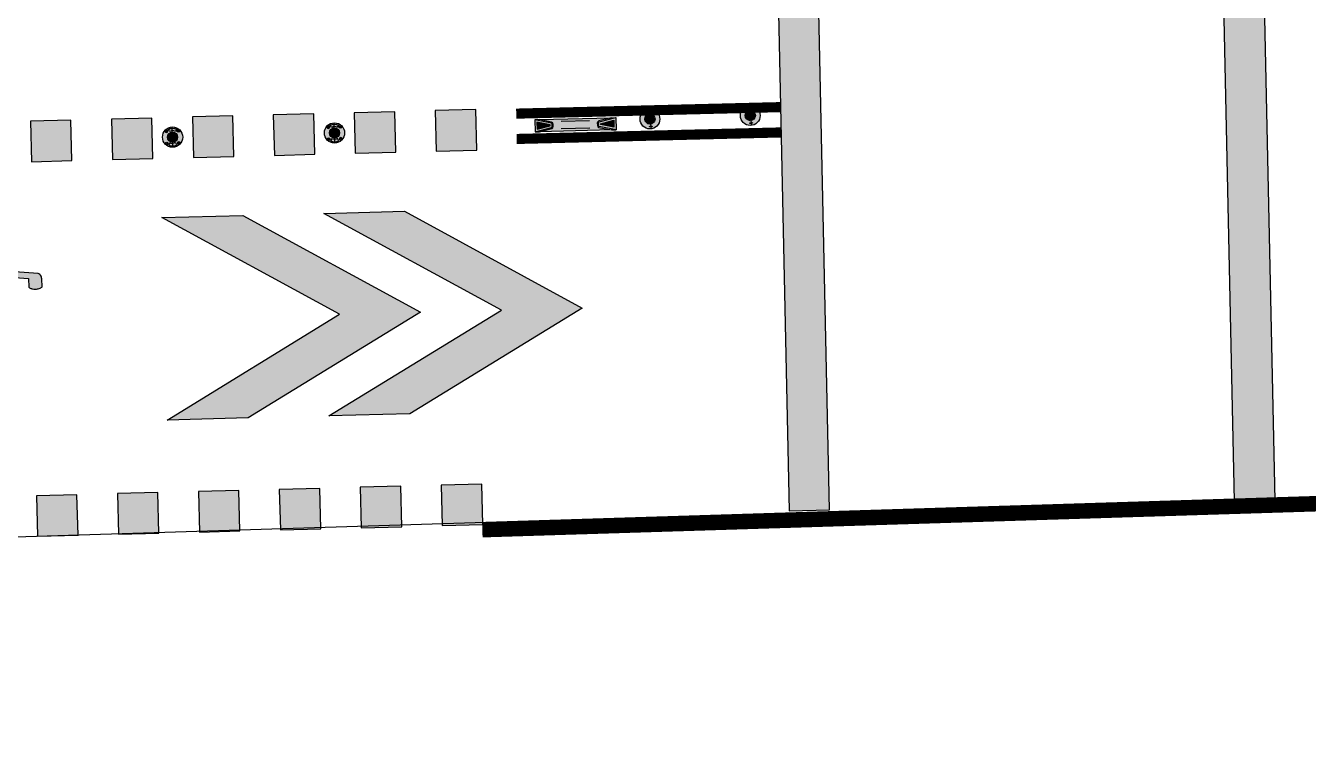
# Model space of a CAD drawing. Header units: metres. Extents: x 668617 to 675126, y 2286318 to 2293677.
# Drawn here: x 670161.22 to 670173.89, y 2287225.8 to 2287232.95 of the extents above; entities that cross this region are included whole.
import ezdxf

# ---------------------------------------------------------------- set-up
doc = ezdxf.new("R2010")
doc.units = ezdxf.units.M
doc.header["$MEASUREMENT"] = 0
for name, color, linetype in [('CU_VEGETACION', 54, 'Continuous'), ('DMTG-B-CuadrosVerdes', 94, 'Continuous'), ('DMTG-D-CONFIBUS', 1, 'Continuous'), ('DMTG-M-BOLARDO ABATIBLE', 70, 'Continuous'), ('DMTG-M-VIALETON', 92, 'Continuous'), ('DMTG-PB-BANQUETAS', 251, 'Continuous'), ('DMTG-SH-CAJA BICI', 252, 'Continuous'), ('DMTG-SH-LINEA DOBLE', 252, 'Continuous'), ('DMTG-SH-LINEA GUARNICION', 40, 'Continuous'), ('DMTG-SH-SOLO BUS BICI', 252, 'Continuous')]:
    doc.layers.add(name, color=color, linetype=linetype)

# ---------------------------------------------------------------- blocks, each defined once
blk = doc.blocks.new('*U200')
h = blk.add_hatch(color=252)
h.dxf.hatch_style = 1
h.paths.add_polyline_path([(12.453, -1.6), (12.453, -1.2), (0, -1.2), (0, -1.6)])
h.paths.add_polyline_path([(12.453, -5.6), (0, -5.6), (0, -6), (12.453, -6)])
at = {"color": 252}
for points in [[(0, -1.2), (12.453, -1.2), (12.453, -1.6), (0, -1.6)], [(0, -6), (12.453, -6), (12.453, -5.6), (0, -5.6)]]:
    blk.add_lwpolyline(points, close=True, dxfattribs=at)
blk = doc.blocks.new('*U232')
at = {"ltscale": 50}
h = blk.add_hatch(color=252, dxfattribs=at)
h.dxf.hatch_style = 1
h.paths.add_polyline_path([(49.363, -16.958), (50.363, -15.228), (51.363, -16.958), (51.363, -16.158), (50.363, -14.428), (49.363, -16.158)])
h = blk.add_hatch(color=252, dxfattribs=at)
h.dxf.hatch_style = 1
h.paths.add_polyline_path([(49.363, -18.557), (50.363, -16.827), (51.363, -18.557), (51.363, -17.757), (50.363, -16.027), (49.363, -17.757)])
h = blk.add_hatch(color=252)
h.dxf.hatch_style = 1
h.paths.add_polyline_path([(51.416, -21.88), (51.411, -21.815), (51.402, -21.742), (51.395, -21.692), (51.387, -21.64), (51.378, -21.592), (51.369, -21.547), (51.36, -21.506), (51.348, -21.458), (51.339, -21.426), (51.329, -21.392), (51.316, -21.353), (51.3, -21.309), (51.28, -21.258), (51.257, -21.205), (51.233, -21.158), (51.212, -21.122), (51.189, -21.086), (51.17, -21.06), (51.149, -21.035), (51.134, -21.019), (51.118, -21.003), (51.104, -20.991), (51.084, -20.976), (51.065, -20.964), (51.048, -20.955), (51.029, -20.947), (51.011, -20.942), (50.992, -20.939), (50.972, -20.937), (50.967, -20.937), (50.953, -20.939), (50.938, -20.941), (50.924, -20.945), (50.911, -20.949), (50.896, -20.956), (50.883, -20.963), (50.87, -20.972), (50.857, -20.981), (50.845, -20.991), (50.84, -20.997), (50.831, -21.004), (50.82, -21.017), (50.807, -21.032), (50.802, -21.039), (50.796, -21.046), (50.787, -21.06), (50.782, -21.067), (50.775, -21.078), (50.771, -21.084), (50.765, -21.095), (50.76, -21.104), (50.754, -21.114), (50.749, -21.124), (50.634, -20.987), (50.666, -20.638), (50.73, -20.644), (50.759, -20.618), (50.774, -20.602), (50.767, -20.545), (50.758, -20.513), (50.752, -20.499), (50.748, -20.491), (50.742, -20.484), (50.737, -20.478), (50.733, -20.475), (50.728, -20.473), (50.723, -20.472), (50.715, -20.472), (50.71, -20.474), (50.703, -20.479), (50.677, -20.487), (50.655, -20.491), (50.639, -20.49), (50.608, -20.485), (50.553, -20.471), (50.55, -20.472), (50.542, -20.475), (50.536, -20.481), (50.53, -20.488), (50.526, -20.495), (50.522, -20.505), (50.518, -20.515), (50.514, -20.536), (50.511, -20.557), (50.509, -20.603), (50.565, -20.626), (50.627, -20.634), (50.517, -21.767), (50.494, -21.767), (50.472, -21.767), (50.452, -21.765), (50.431, -21.761), (50.412, -21.755), (50.394, -21.748), (50.377, -21.738), (50.361, -21.726), (50.346, -21.712), (50.332, -21.695), (50.318, -21.674), (50.303, -21.648), (50.291, -21.625), (50.277, -21.592), (50.255, -21.536), (50.215, -21.403), (49.892, -20.299), (49.932, -19.89), (50.017, -19.89), (50.02, -19.886), (50.024, -19.881), (50.027, -19.875), (50.029, -19.869), (50.032, -19.863), (50.033, -19.859), (50.035, -19.852), (50.037, -19.841), (50.038, -19.824), (50.038, -19.814), (50.036, -19.803), (50.035, -19.796), (50.032, -19.786), (50.028, -19.778), (50.025, -19.772), (50.023, -19.768), (50.019, -19.762), (50.016, -19.758), (49.937, -19.759), (49.929, -19.76), (49.92, -19.762), (49.911, -19.765), (49.902, -19.77), (49.894, -19.778), (49.888, -19.788), (49.885, -19.795), (49.769, -20.986), (49.764, -20.983), (49.752, -20.976), (49.738, -20.97), (49.709, -20.96), (49.694, -20.956), (49.682, -20.953), (49.67, -20.951), (49.661, -20.949), (49.658, -20.949), (49.651, -20.949), (49.633, -20.951), (49.615, -20.955), (49.597, -20.961), (49.58, -20.969), (49.563, -20.979), (49.546, -20.991), (49.53, -21.004), (49.514, -21.02), (49.495, -21.042), (49.483, -21.057), (49.468, -21.078), (49.454, -21.1), (49.442, -21.124), (49.428, -21.15), (49.404, -21.205), (49.383, -21.265), (49.363, -21.332), (49.344, -21.413), (49.331, -21.481), (49.316, -21.596), (49.311, -21.649), (49.306, -21.73), (49.303, -21.821), (49.305, -21.925), (49.308, -22.004), (49.315, -22.098), (49.333, -22.239), (49.349, -22.329), (49.356, -22.36), (49.366, -22.401), (49.375, -22.441), (49.389, -22.488), (49.396, -22.513), (49.404, -22.539), (49.424, -22.594), (49.446, -22.65), (49.474, -22.712), (49.502, -22.761), (49.525, -22.797), (49.544, -22.825), (49.568, -22.854), (49.575, -22.862), (49.585, -22.872), (49.593, -22.881), (49.601, -22.889), (49.609, -22.895), (49.617, -22.903), (49.629, -22.912), (49.637, -22.918), (49.648, -22.924), (49.654, -22.928), (49.661, -22.932), (49.672, -22.938), (49.679, -22.941), (49.688, -22.944), (49.695, -22.947), (49.704, -22.95), (49.711, -22.952), (49.718, -22.953), (49.727, -22.955), (49.735, -22.956), (49.742, -22.956), (49.752, -22.957), (49.758, -22.956), (49.768, -22.953), (49.779, -22.949), (49.796, -22.942), (49.812, -22.934), (49.829, -22.923), (49.846, -22.911), (49.862, -22.897), (49.877, -22.882), (49.892, -22.866), (49.908, -22.848), (49.922, -22.828), (49.937, -22.806), (49.95, -22.784), (49.963, -22.761), (49.976, -22.736), (49.998, -22.687), (50.012, -22.652), (50.025, -22.613), (50.042, -22.561), (50.058, -22.496), (50.067, -22.453), (50.08, -22.384), (50.088, -22.335), (50.094, -22.277), (50.101, -22.212), (50.104, -22.143), (50.106, -22.06), (50.106, -21.993), (50.105, -21.964), (50.104, -21.933), (50.102, -21.895), (50.098, -21.847), (50.093, -21.799), (50.087, -21.748), (50.082, -21.712), (50.074, -21.662), (50.064, -21.607), (50.052, -21.546), (50.037, -21.485), (50.022, -21.43), (50.006, -21.38), (49.984, -21.315), (49.964, -21.266), (49.945, -21.223), (49.926, -21.184), (49.901, -21.139), (49.891, -21.123), (49.876, -21.1), (49.852, -21.067), (49.833, -21.045), (49.82, -21.032), (49.862, -20.631), (50.181, -21.709), (50.196, -21.753), (50.207, -21.782), (50.219, -21.814), (50.235, -21.851), (50.248, -21.88), (50.263, -21.909), (50.275, -21.93), (50.287, -21.951), (50.301, -21.972), (50.318, -21.994), (50.334, -22.012), (50.351, -22.028), (50.368, -22.041), (50.381, -22.048), (50.389, -22.053), (50.389, -22.061), (50.391, -22.085), (50.395, -22.116), (50.397, -22.139), (50.402, -22.167), (50.406, -22.185), (50.412, -22.211), (50.421, -22.241), (50.428, -22.261), (50.379, -22.421), (50.354, -22.421), (50.353, -22.421), (50.35, -22.423), (50.347, -22.427), (50.344, -22.432), (50.342, -22.438), (50.34, -22.445), (50.339, -22.452), (50.338, -22.47), (50.341, -22.487), (50.342, -22.494), (50.345, -22.501), (50.348, -22.507), (50.351, -22.512), (50.355, -22.515), (50.358, -22.517), (50.36, -22.518), (50.361, -22.518), (50.457, -22.517), (50.46, -22.516), (50.463, -22.513), (50.466, -22.508), (50.468, -22.503), (50.47, -22.496), (50.472, -22.489), (50.473, -22.472), (50.471, -22.455), (50.467, -22.44), (50.465, -22.433), (50.461, -22.428), (50.458, -22.424), (50.454, -22.421), (50.451, -22.42), (50.45, -22.42), (50.436, -22.42), (50.463, -22.332), (50.47, -22.34), (50.484, -22.354), (50.491, -22.36), (50.498, -22.364), (50.505, -22.367), (50.513, -22.369), (50.52, -22.371), (50.524, -22.371), (50.526, -22.371), (50.533, -22.37), (50.544, -22.368), (50.555, -22.362), (50.565, -22.355), (50.574, -22.345), (50.582, -22.333), (50.59, -22.32), (50.597, -22.305), (50.608, -22.273), (50.613, -22.256), (50.621, -22.221), (50.626, -22.184), (50.63, -22.15), (50.632, -22.134), (50.633, -22.124), (50.634, -22.11), (50.641, -22.168), (50.647, -22.211), (50.661, -22.284), (50.674, -22.349), (50.688, -22.41), (50.705, -22.469), (50.725, -22.533), (50.762, -22.631), (50.789, -22.689), (50.816, -22.741), (50.841, -22.781), (50.868, -22.82), (50.898, -22.857), (50.921, -22.878), (50.939, -22.894), (50.952, -22.904), (50.967, -22.914), (50.972, -22.917), (50.986, -22.925), (50.997, -22.93), (51.004, -22.933), (51.019, -22.938), (51.037, -22.943), (51.054, -22.945), (51.063, -22.946), (51.07, -22.946), (51.076, -22.945), (51.084, -22.945), (51.103, -22.942), (51.12, -22.937), (51.137, -22.93), (51.155, -22.921), (51.173, -22.909), (51.189, -22.896), (51.205, -22.882), (51.22, -22.866), (51.235, -22.847), (51.25, -22.827), (51.262, -22.809), (51.278, -22.783), (51.291, -22.759), (51.303, -22.733), (51.317, -22.703), (51.323, -22.685), (51.329, -22.671), (51.334, -22.657), (51.338, -22.645), (51.343, -22.633), (51.349, -22.612), (51.358, -22.583), (51.364, -22.561), (51.37, -22.538), (51.376, -22.512), (51.382, -22.484), (51.387, -22.461), (51.391, -22.438), (51.396, -22.409), (51.401, -22.375), (51.408, -22.32), (51.416, -22.246), (51.42, -22.18), (51.422, -22.111), (51.423, -22.06), (51.421, -21.962)])
h.paths.add_polyline_path([(50.974, -21.992), (50.976, -22.006), (50.979, -22.015), (50.982, -22.028), (50.987, -22.042), (50.993, -22.054), (50.997, -22.061), (51, -22.067), (51.008, -22.075), (51.015, -22.081), (51.023, -22.085), (51.027, -22.085), (51.032, -22.085), (51.037, -22.083), (51.041, -22.081), (51.046, -22.077), (51.05, -22.072), (51.054, -22.067), (51.058, -22.06), (51.064, -22.044), (51.069, -22.026), (51.072, -22.004), (51.074, -21.982), (51.074, -21.957), (51.073, -21.938), (51.07, -21.915), (51.066, -21.896), (51.061, -21.878), (51.055, -21.863), (51.048, -21.849), (51.041, -21.838), (51.033, -21.83), (51.028, -21.826), (50.813, -21.28), (50.826, -21.259), (50.845, -21.23), (50.857, -21.215), (50.869, -21.201), (50.88, -21.19), (50.891, -21.18), (50.902, -21.171), (50.911, -21.165), (50.923, -21.159), (50.933, -21.154), (50.944, -21.151), (50.955, -21.148), (50.965, -21.146), (50.977, -21.146), (50.985, -21.147), (51.002, -21.15), (51.011, -21.152), (51.027, -21.156), (51.047, -21.165), (51.064, -21.174), (51.085, -21.188), (51.099, -21.201), (51.111, -21.213), (51.125, -21.228), (51.137, -21.243), (51.149, -21.259), (51.162, -21.277), (51.174, -21.298), (51.184, -21.314), (51.194, -21.332), (51.204, -21.354), (51.216, -21.378), (51.231, -21.413), (51.247, -21.455), (51.263, -21.506), (51.281, -21.567), (51.3, -21.652), (51.32, -21.767), (51.332, -21.878), (51.337, -21.971), (51.338, -22.085), (51.332, -22.182), (51.324, -22.265), (51.316, -22.32), (51.3, -22.399), (51.278, -22.473), (51.253, -22.55), (51.216, -22.619), (51.197, -22.648), (51.18, -22.67), (51.158, -22.692), (51.14, -22.706), (51.123, -22.717), (51.109, -22.724), (51.096, -22.729), (51.081, -22.733), (51.059, -22.735), (51.048, -22.735), (51.033, -22.733), (51.02, -22.73), (51.005, -22.725), (50.977, -22.71), (50.962, -22.7), (50.941, -22.682), (50.919, -22.659), (50.899, -22.634), (50.881, -22.61), (50.863, -22.582), (50.844, -22.547), (50.829, -22.516), (50.81, -22.473), (50.794, -22.43), (50.779, -22.385), (50.766, -22.341), (50.754, -22.299), (50.744, -22.253), (50.735, -22.209), (50.725, -22.154), (50.719, -22.11), (50.714, -22.074), (50.71, -22.028), (50.705, -21.958), (50.703, -21.917)], flags=16)
h.paths.add_polyline_path([(50.704, -21.76), (50.706, -21.72), (50.71, -21.673), (50.714, -21.636), (50.717, -21.611), (50.721, -21.584), (50.724, -21.565), (50.726, -21.552), (50.728, -21.539), (50.731, -21.523), (50.734, -21.51), (50.737, -21.496), (50.741, -21.48), (50.744, -21.467), (50.748, -21.451), (50.753, -21.434), (50.758, -21.415), (50.765, -21.395), (50.77, -21.379), (50.776, -21.364), (50.782, -21.348), (50.787, -21.335), (50.948, -21.747)], flags=16)
h.paths.add_polyline_path([(50.615, -21.765), (50.564, -21.767), (50.631, -21.079), (50.683, -21.139), (50.721, -21.187), (50.687, -21.281), (50.659, -21.394), (50.638, -21.505), (50.632, -21.567)], flags=16)
h.paths.add_polyline_path([(50.567, -21.959), (50.571, -21.971), (50.574, -21.986), (50.58, -22.011), (50.582, -22.023), (50.584, -22.039), (50.585, -22.063), (50.586, -22.085), (50.586, -22.101), (50.584, -22.133), (50.584, -22.138), (50.581, -22.157), (50.578, -22.172), (50.575, -22.187), (50.571, -22.199), (50.569, -22.206), (50.565, -22.216), (50.562, -22.222), (50.559, -22.229), (50.553, -22.238), (50.547, -22.246), (50.541, -22.251), (50.538, -22.254), (50.535, -22.256), (50.528, -22.258), (50.522, -22.26), (50.514, -22.26), (50.507, -22.258), (50.5, -22.255), (50.494, -22.251), (50.49, -22.247), (50.53, -22.118), (50.53, -22.114), (50.531, -22.11), (50.531, -22.106), (50.532, -22.102), (50.532, -22.095), (50.531, -22.089), (50.531, -22.086), (50.531, -22.081), (50.53, -22.076), (50.529, -22.07), (50.528, -22.067), (50.527, -22.064), (50.526, -22.06), (50.525, -22.056), (50.524, -22.054), (50.522, -22.05), (50.52, -22.047), (50.518, -22.044), (50.516, -22.041), (50.515, -22.04), (50.513, -22.039), (50.513, -22.038), (50.512, -22.038), (50.511, -22.037), (50.511, -22.037), (50.51, -22.037), (50.509, -22.037), (50.509, -22.036), (50.508, -22.036), (50.508, -22.036), (50.507, -22.036), (50.506, -22.036), (50.505, -22.036), (50.505, -22.036), (50.504, -22.037), (50.503, -22.037), (50.502, -22.037), (50.501, -22.038), (50.5, -22.039), (50.499, -22.04), (50.498, -22.041), (50.497, -22.042), (50.496, -22.043), (50.495, -22.045), (50.494, -22.047), (50.494, -22.05), (50.492, -22.054), (50.453, -22.18), (50.448, -22.163), (50.442, -22.141), (50.437, -22.113), (50.434, -22.089), (50.433, -22.071), (50.432, -22.053), (50.433, -22.021), (50.436, -21.992), (50.438, -21.974), (50.441, -21.961), (50.446, -21.942), (50.449, -21.933), (50.452, -21.926), (50.454, -21.921), (50.457, -21.913), (50.461, -21.905), (50.466, -21.899), (50.472, -21.891), (50.479, -21.885), (50.485, -21.881), (50.491, -21.878), (50.5, -21.877), (50.508, -21.878), (50.515, -21.88), (50.521, -21.884), (50.527, -21.889), (50.532, -21.893), (50.537, -21.899), (50.543, -21.907), (50.551, -21.92), (50.557, -21.933), (50.563, -21.948)], flags=16)
h.paths.add_polyline_path([(50.021, -21.938), (50.023, -22), (50.023, -22.078), (50.02, -22.167), (50.011, -22.269), (49.989, -22.39), (49.966, -22.483), (49.945, -22.542), (49.925, -22.589), (49.887, -22.655), (49.859, -22.689), (49.837, -22.71), (49.82, -22.722), (49.807, -22.73), (49.791, -22.738), (49.775, -22.743), (49.76, -22.746), (49.743, -22.747), (49.726, -22.746), (49.711, -22.743), (49.694, -22.738), (49.679, -22.731), (49.663, -22.722), (49.646, -22.71), (49.631, -22.698), (49.619, -22.687), (49.608, -22.675), (49.601, -22.668), (49.587, -22.651), (49.576, -22.635), (49.562, -22.615), (49.549, -22.594), (49.539, -22.576), (49.532, -22.563), (49.525, -22.55), (49.515, -22.529), (49.509, -22.516), (49.5, -22.496), (49.493, -22.477), (49.484, -22.456), (49.476, -22.433), (49.468, -22.407), (49.459, -22.378), (49.452, -22.354), (49.441, -22.316), (49.434, -22.287), (49.428, -22.258), (49.422, -22.231), (49.415, -22.193), (49.409, -22.155), (49.404, -22.121), (49.399, -22.076), (49.395, -22.041), (49.392, -21.998), (49.39, -21.967), (49.388, -21.938), (49.387, -21.88), (49.387, -21.802), (49.391, -21.729), (49.397, -21.668), (49.409, -21.572), (49.428, -21.483), (49.444, -21.422), (49.468, -21.357), (49.496, -21.297), (49.519, -21.26), (49.534, -21.237), (49.556, -21.213), (49.575, -21.195), (49.593, -21.182), (49.608, -21.174), (49.624, -21.168), (49.634, -21.164), (49.645, -21.162), (49.667, -21.159), (49.689, -21.161), (49.711, -21.167), (49.73, -21.174), (49.749, -21.186), (49.688, -21.823), (49.683, -21.826), (49.679, -21.829), (49.675, -21.833), (49.671, -21.838), (49.664, -21.851), (49.658, -21.867), (49.654, -21.886), (49.651, -21.907), (49.649, -21.929), (49.65, -21.954), (49.652, -21.98), (49.656, -22.005), (49.662, -22.027), (49.67, -22.047), (49.674, -22.055), (49.678, -22.062), (49.682, -22.068), (49.684, -22.071), (49.688, -22.075), (49.692, -22.079), (49.698, -22.082), (49.703, -22.084), (49.708, -22.085), (49.714, -22.084), (49.719, -22.082), (49.723, -22.079), (49.728, -22.075), (49.732, -22.069), (49.737, -22.062), (49.74, -22.055), (49.743, -22.046), (49.749, -22.027), (49.753, -22.004), (49.754, -21.98), (49.754, -21.953), (49.752, -21.931), (49.749, -21.91), (49.745, -21.89), (49.739, -21.873), (49.802, -21.23), (49.823, -21.256), (49.843, -21.284), (49.864, -21.317), (49.882, -21.349), (49.899, -21.387), (49.919, -21.43), (49.934, -21.471), (49.951, -21.522), (49.963, -21.567), (49.975, -21.613), (49.986, -21.665), (49.993, -21.699), (50.003, -21.759), (50.01, -21.82), (50.016, -21.869)], flags=16)
for points in [[(49.363, -16.958), (49.363, -16.158), (50.363, -14.428), (51.363, -16.158), (51.363, -16.958), (50.363, -15.228), (49.363, -16.958)], [(49.363, -18.557), (49.363, -17.757), (50.363, -16.027), (51.363, -17.757), (51.363, -18.557), (50.363, -16.827), (49.363, -18.557)], [(49.892, -20.299), (49.932, -19.89), (50.017, -19.89), (50.02, -19.886), (50.024, -19.881), (50.027, -19.875), (50.029, -19.869), (50.032, -19.863), (50.033, -19.859), (50.035, -19.852), (50.037, -19.841), (50.038, -19.824), (50.038, -19.814), (50.036, -19.803), (50.035, -19.796), (50.032, -19.786), (50.028, -19.778), (50.025, -19.772), (50.023, -19.768), (50.019, -19.762), (50.016, -19.758), (49.937, -19.759), (49.929, -19.76), (49.92, -19.762), (49.911, -19.765), (49.902, -19.77), (49.894, -19.778), (49.888, -19.788), (49.885, -19.795), (49.769, -20.986)]]:
    blk.add_lwpolyline(points)
blk = doc.blocks.new('*U146')
h = blk.add_hatch(color=256)
h.dxf.hatch_style = 1
h.paths.add_polyline_path([(0.037, 3.698), (0.437, 3.698), (0.437, 4.098), (0.037, 4.098)])
h = blk.add_hatch(color=256)
h.dxf.hatch_style = 1
h.paths.add_polyline_path([(0.837, 3.698), (1.237, 3.698), (1.237, 4.098), (0.837, 4.098)])
h = blk.add_hatch(color=256)
h.dxf.hatch_style = 1
h.paths.add_polyline_path([(0.837, 3.698), (1.237, 3.698), (1.237, 4.098), (0.837, 4.098)])
h = blk.add_hatch(color=256)
h.dxf.hatch_style = 1
h.paths.add_polyline_path([(1.637, 3.698), (2.037, 3.698), (2.037, 4.098), (1.637, 4.098)])
h = blk.add_hatch(color=256)
h.dxf.hatch_style = 1
h.paths.add_polyline_path([(1.637, 3.698), (2.037, 3.698), (2.037, 4.098), (1.637, 4.098)])
h = blk.add_hatch(color=256)
h.dxf.hatch_style = 1
h.paths.add_polyline_path([(2.437, 3.698), (2.837, 3.698), (2.837, 4.098), (2.437, 4.098)])
h = blk.add_hatch(color=256)
h.dxf.hatch_style = 1
h.paths.add_polyline_path([(2.437, 3.698), (2.837, 3.698), (2.837, 4.098), (2.437, 4.098)])
h = blk.add_hatch(color=256)
h.dxf.hatch_style = 1
h.paths.add_polyline_path([(3.237, 3.698), (3.637, 3.698), (3.637, 4.098), (3.237, 4.098)])
h = blk.add_hatch(color=256)
h.dxf.hatch_style = 1
h.paths.add_polyline_path([(3.237, 3.698), (3.637, 3.698), (3.637, 4.098), (3.237, 4.098)])
h = blk.add_hatch(color=256)
h.dxf.hatch_style = 1
h.paths.add_polyline_path([(4.037, 3.698), (4.437, 3.698), (4.437, 4.098), (4.037, 4.098)])
h = blk.add_hatch(color=256)
h.dxf.hatch_style = 1
h.paths.add_polyline_path([(4.037, 3.698), (4.437, 3.698), (4.437, 4.098), (4.037, 4.098)])
h = blk.add_hatch(color=256)
h.dxf.hatch_style = 1
h.paths.add_polyline_path([(0, 0), (0.4, 0), (0.4, 0.4), (0, 0.4)])
h = blk.add_hatch(color=256)
h.dxf.hatch_style = 1
h.paths.add_polyline_path([(0.8, 0), (1.2, 0), (1.2, 0.4), (0.8, 0.4)])
h = blk.add_hatch(color=256)
h.dxf.hatch_style = 1
h.paths.add_polyline_path([(0.8, 0), (1.2, 0), (1.2, 0.4), (0.8, 0.4)])
h = blk.add_hatch(color=256)
h.dxf.hatch_style = 1
h.paths.add_polyline_path([(1.6, 0), (2, 0), (2, 0.4), (1.6, 0.4)])
h = blk.add_hatch(color=256)
h.dxf.hatch_style = 1
h.paths.add_polyline_path([(1.6, 0), (2, 0), (2, 0.4), (1.6, 0.4)])
h = blk.add_hatch(color=256)
h.dxf.hatch_style = 1
h.paths.add_polyline_path([(2.4, 0), (2.8, 0), (2.8, 0.4), (2.4, 0.4)])
h = blk.add_hatch(color=256)
h.dxf.hatch_style = 1
h.paths.add_polyline_path([(2.4, 0), (2.8, 0), (2.8, 0.4), (2.4, 0.4)])
h = blk.add_hatch(color=256)
h.dxf.hatch_style = 1
h.paths.add_polyline_path([(3.2, 0), (3.6, 0), (3.6, 0.4), (3.2, 0.4)])
h = blk.add_hatch(color=256)
h.dxf.hatch_style = 1
h.paths.add_polyline_path([(3.2, 0), (3.6, 0), (3.6, 0.4), (3.2, 0.4)])
h = blk.add_hatch(color=256)
h.dxf.hatch_style = 1
h.paths.add_polyline_path([(4, 0), (4.4, 0), (4.4, 0.4), (4, 0.4)])
h = blk.add_hatch(color=256)
h.dxf.hatch_style = 1
h.paths.add_polyline_path([(4, 0), (4.4, 0), (4.4, 0.4), (4, 0.4)])
for points in [[(0.037, 3.698), (0.437, 3.698), (0.437, 4.098), (0.037, 4.098)], [(0.837, 3.698), (1.237, 3.698), (1.237, 4.098), (0.837, 4.098)], [(0.837, 3.698), (1.237, 3.698), (1.237, 4.098), (0.837, 4.098)], [(1.637, 3.698), (2.037, 3.698), (2.037, 4.098), (1.637, 4.098)], [(1.637, 3.698), (2.037, 3.698), (2.037, 4.098), (1.637, 4.098)], [(2.437, 3.698), (2.837, 3.698), (2.837, 4.098), (2.437, 4.098)], [(2.437, 3.698), (2.837, 3.698), (2.837, 4.098), (2.437, 4.098)], [(3.237, 3.698), (3.637, 3.698), (3.637, 4.098), (3.237, 4.098)], [(3.237, 3.698), (3.637, 3.698), (3.637, 4.098), (3.237, 4.098)], [(4.037, 3.698), (4.437, 3.698), (4.437, 4.098), (4.037, 4.098)], [(4.037, 3.698), (4.437, 3.698), (4.437, 4.098), (4.037, 4.098)], [(0, 0), (0.4, 0), (0.4, 0.4), (0, 0.4)], [(0.8, 0), (1.2, 0), (1.2, 0.4), (0.8, 0.4)], [(0.8, 0), (1.2, 0), (1.2, 0.4), (0.8, 0.4)], [(1.6, 0), (2, 0), (2, 0.4), (1.6, 0.4)], [(1.6, 0), (2, 0), (2, 0.4), (1.6, 0.4)], [(2.4, 0), (2.8, 0), (2.8, 0.4), (2.4, 0.4)], [(2.4, 0), (2.8, 0), (2.8, 0.4), (2.4, 0.4)], [(3.2, 0), (3.6, 0), (3.6, 0.4), (3.2, 0.4)], [(3.2, 0), (3.6, 0), (3.6, 0.4), (3.2, 0.4)], [(4, 0), (4.4, 0), (4.4, 0.4), (4, 0.4)], [(4, 0), (4.4, 0), (4.4, 0.4), (4, 0.4)]]:
    blk.add_lwpolyline(points, close=True)
blk = doc.blocks.new('ITO-AB')
at = {"linetype": 'Continuous', "true_color": 0x139b48}
blk.add_hatch(color=114, dxfattribs=at).paths.add_polyline_path([(-0.05, 0, 1), (0.05, 0, 1)])
at = {"layer": 'CU_VEGETACION', "true_color": 0xc7c8ca}
h = blk.add_hatch(color=9, dxfattribs=at)
h.dxf.hatch_style = 1
edge = h.paths.add_edge_path()
edge.add_arc((0, 0), 0.0975, 0, 360)
at = {"color": 114, "linetype": 'Continuous', "true_color": 0x139b48}
for points in [[(0, 0.05), (0, 0.098)], [(0, -0.05), (0, -0.098)]]:
    blk.add_lwpolyline(points, dxfattribs=at)
for centre, radius in [((0, 0), 0.0975), ((0, 0), 0.05), ((-0.01, 0.074), 0.0035), ((0.01, 0.074), 0.0035), ((-0.01, -0.074), 0.0035), ((0.01, -0.074), 0.0035)]:
    blk.add_circle(centre, radius, dxfattribs=at)
blk = doc.blocks.new('*U26')
at = {"ltscale": 0.1, "true_color": 0xf8d731}
h = blk.add_hatch(color=40, dxfattribs=at)
h.dxf.hatch_style = 1
h.paths.add_polyline_path([(0, -0.115), (0, -0.235), (0.163, -0.197, 0.348227), (0.171, -0.187), (0.171, -0.163, 0.348227), (0.163, -0.153)])
h.paths.add_polyline_path([(0.151, -0.171), (0.151, -0.179), (0.02, -0.21), (0.02, -0.14)], flags=16)
h = blk.add_hatch(color=40, dxfattribs=at)
h.dxf.hatch_style = 1
h.set_gradient(color1=(248, 153, 30), color2=(248, 215, 49), rotation=90, name='CYLINDER')
h.paths.add_polyline_path([(0.756, -0.235), (0.632, -0.207, -0.349253), (0.617, -0.187), (0.617, -0.163, -0.000038), (0.617, -0.163, -0.349253), (0.632, -0.143), (0.756, -0.115), (0.044, -0.115), (0.165, -0.143, -0.348227), (0.181, -0.163), (0.181, -0.187, -0.348227), (0.165, -0.207), (0.044, -0.235)])
h = blk.add_hatch(color=40, dxfattribs=at)
h.dxf.hatch_style = 1
h.paths.add_polyline_path([(0.634, -0.153, 0.349253), (0.627, -0.163), (0.627, -0.187, 0.349253), (0.634, -0.197), (0.8, -0.235), (0.8, -0.115)])
h.paths.add_polyline_path([(0.78, -0.14), (0.647, -0.171), (0.647, -0.179), (0.78, -0.21)], flags=16)
at = {"lineweight": 60}
h = blk.add_hatch(color=72, dxfattribs=at)
h.dxf.hatch_style = 1
h.paths.add_polyline_path([(0.02, -0.21), (0.151, -0.179), (0.151, -0.171), (0.02, -0.14)])
h = blk.add_hatch(color=22, dxfattribs=at)
h.dxf.hatch_style = 1
h.paths.add_polyline_path([(0.647, -0.179), (0.78, -0.21), (0.78, -0.14), (0.647, -0.171)])
at = {"color": 40, "true_color": 0xf8d731}
for points in [[(0, -0.115), (0, -0.235), (0.163, -0.197, 0.348227), (0.171, -0.187), (0.171, -0.163, 0.348227), (0.163, -0.153)], [(0.617, -0.163), (0.617, -0.187, 0.349253), (0.632, -0.207), (0.756, -0.235), (0.044, -0.235), (0.165, -0.207, 0.348227), (0.181, -0.187), (0.181, -0.163, 0.348227), (0.165, -0.143), (0.044, -0.115), (0.756, -0.115), (0.632, -0.143, 0.349253), (0.617, -0.163, 0.000038)], [(0.8, -0.235), (0.634, -0.197, -0.349253), (0.627, -0.187), (0.627, -0.163, -0.349253), (0.634, -0.153), (0.8, -0.115)]]:
    blk.add_lwpolyline(points, format="xyb", close=True, dxfattribs=at)
for points in [[(0.044, -0.115), (0, -0.115)], [(0.756, -0.115), (0.8, -0.115)], [(0, -0.235), (0.044, -0.235)], [(0.756, -0.235), (0.8, -0.235)]]:
    blk.add_lwpolyline(points, dxfattribs=at)
for points in [[(0.02, -0.14), (0.02, -0.21), (0.151, -0.179), (0.151, -0.171)], [(0.78, -0.21), (0.647, -0.179), (0.647, -0.171), (0.78, -0.14)]]:
    blk.add_lwpolyline(points, close=True, dxfattribs=at)
at = {"color": 1, "ltscale": 0.1}
for points in [[(0.541, -0.139), (0.259, -0.139)], [(0.541, -0.211), (0.259, -0.211)]]:
    blk.add_lwpolyline(points, dxfattribs=at)
blk = doc.blocks.new('*U108')
at = {"true_color": 0x58ba48}
h = blk.add_hatch(color=85, dxfattribs=at)
h.dxf.hatch_style = 1
h.paths.add_polyline_path([(52.163, 11.48, 1), (52.263, 11.48, 1)], flags=0)
h.paths.add_polyline_path([(52.163, 11.548), (52.152, 11.559, 0.062746), (52.134, 11.541), (52.145, 11.53, 0.413879), (52.163, 11.53, 0.414549)], flags=17)
h.paths.add_polyline_path([(52.16, 11.539, -1), (52.148, 11.539, -1)], flags=16)
h.paths.add_polyline_path([(52.163, 11.48, 1), (52.263, 11.48, 1)], flags=16)
h.paths.add_polyline_path([(52.275, 11.559), (52.264, 11.548, 0.413879), (52.264, 11.53, 0.414549), (52.282, 11.53), (52.292, 11.541, 0.062746)], flags=17)
h.paths.add_polyline_path([(52.279, 11.539, -1), (52.267, 11.539, -1)], flags=16)
h.paths.add_polyline_path([(52.292, 11.418), (52.282, 11.429, 0.413879), (52.264, 11.429, 0.414549), (52.264, 11.411), (52.275, 11.401, 0.062746)], flags=17)
h.paths.add_polyline_path([(52.267, 11.42, -1), (52.279, 11.42, -1)], flags=16)
h.paths.add_polyline_path([(52.163, 11.429, 0.414549), (52.145, 11.429), (52.134, 11.418, 0.062746), (52.152, 11.401), (52.163, 11.411, 0.413879)], flags=17)
h.paths.add_polyline_path([(52.148, 11.42, -1), (52.16, 11.42, -1)], flags=16)
h.paths.add_polyline_path([(52.292, 11.541), (52.282, 11.53, -0.414549), (52.264, 11.53, -0.413879), (52.264, 11.548), (52.275, 11.559, 0.342564), (52.152, 11.559), (52.163, 11.548, -0.414549), (52.163, 11.53, -0.413879), (52.145, 11.53), (52.134, 11.541, 0.166532), (52.113, 11.48, 0.166532), (52.134, 11.418), (52.145, 11.429, -0.414549), (52.163, 11.429, -0.413879), (52.163, 11.411), (52.152, 11.401, 0.342564), (52.275, 11.401), (52.264, 11.411, -0.414549), (52.264, 11.429, -0.413879), (52.282, 11.429), (52.292, 11.418, 0.166532), (52.313, 11.48, 0.166532)])
h.paths.add_polyline_path([(52.263, 11.48, -1), (52.163, 11.48, -1)], flags=0)
h.paths.add_polyline_path([(52.242, 11.535, 0.245947), (52.184, 11.535), (52.173, 11.557, -0.245947), (52.254, 11.557)], flags=16)
h.paths.add_polyline_path([(52.242, 11.424), (52.254, 11.402, -0.245947), (52.173, 11.402), (52.184, 11.424, 0.245947)], flags=16)
at = {"true_color": 0xc7c8ca}
h = blk.add_hatch(color=9, dxfattribs=at)
h.dxf.hatch_style = 1
h.paths.add_polyline_path([(52.254, 11.557, 0.245947), (52.173, 11.557), (52.184, 11.535, -0.245947), (52.242, 11.535)])
h.paths.add_polyline_path([(52.254, 11.402), (52.242, 11.424, -0.245947), (52.184, 11.424), (52.173, 11.402, 0.245947)])
at = {"true_color": 0x58ba48}
h = blk.add_hatch(color=85, dxfattribs=at)
h.dxf.hatch_style = 1
h.paths.add_polyline_path([(53.763, 11.479, 1), (53.863, 11.479, 1)], flags=0)
h.paths.add_polyline_path([(53.763, 11.547), (53.752, 11.558, 0.062746), (53.734, 11.54), (53.745, 11.529, 0.413879), (53.763, 11.529, 0.414549)], flags=17)
h.paths.add_polyline_path([(53.76, 11.538, -1), (53.748, 11.538, -1)], flags=16)
h.paths.add_polyline_path([(53.763, 11.479, 1), (53.863, 11.479, 1)], flags=16)
h.paths.add_polyline_path([(53.875, 11.558), (53.864, 11.547, 0.413879), (53.864, 11.529, 0.414549), (53.882, 11.529), (53.892, 11.54, 0.062746)], flags=17)
h.paths.add_polyline_path([(53.879, 11.538, -1), (53.867, 11.538, -1)], flags=16)
h.paths.add_polyline_path([(53.892, 11.417), (53.882, 11.428, 0.413879), (53.864, 11.428, 0.414549), (53.864, 11.41), (53.875, 11.4, 0.062746)], flags=17)
h.paths.add_polyline_path([(53.867, 11.419, -1), (53.879, 11.419, -1)], flags=16)
h.paths.add_polyline_path([(53.763, 11.428, 0.414549), (53.745, 11.428), (53.734, 11.417, 0.062746), (53.752, 11.4), (53.763, 11.41, 0.413879)], flags=17)
h.paths.add_polyline_path([(53.748, 11.419, -1), (53.76, 11.419, -1)], flags=16)
h.paths.add_polyline_path([(53.892, 11.54), (53.882, 11.529, -0.414549), (53.864, 11.529, -0.413879), (53.864, 11.547), (53.875, 11.558, 0.342564), (53.752, 11.558), (53.763, 11.547, -0.414549), (53.763, 11.529, -0.413879), (53.745, 11.529), (53.734, 11.54, 0.166532), (53.713, 11.479, 0.166532), (53.734, 11.417), (53.745, 11.428, -0.414549), (53.763, 11.428, -0.413879), (53.763, 11.41), (53.752, 11.4, 0.342564), (53.875, 11.4), (53.864, 11.41, -0.414549), (53.864, 11.428, -0.413879), (53.882, 11.428), (53.892, 11.417, 0.166532), (53.913, 11.479, 0.166532)])
h.paths.add_polyline_path([(53.863, 11.479, -1), (53.763, 11.479, -1)], flags=0)
h.paths.add_polyline_path([(53.842, 11.534, 0.245947), (53.784, 11.534), (53.773, 11.556, -0.245947), (53.854, 11.556)], flags=16)
h.paths.add_polyline_path([(53.842, 11.423), (53.854, 11.401, -0.245947), (53.773, 11.401), (53.784, 11.423, 0.245947)], flags=16)
at = {"true_color": 0xc7c8ca}
h = blk.add_hatch(color=9, dxfattribs=at)
h.dxf.hatch_style = 1
h.paths.add_polyline_path([(53.854, 11.556, 0.245947), (53.773, 11.556), (53.784, 11.534, -0.245947), (53.842, 11.534)])
h.paths.add_polyline_path([(53.854, 11.401), (53.842, 11.423, -0.245947), (53.784, 11.423), (53.773, 11.401, 0.245947)])
at = {"true_color": 0x58ba48}
h = blk.add_hatch(color=85, dxfattribs=at)
h.dxf.hatch_style = 1
h.paths.add_polyline_path([(52.163, 11.48, 1), (52.263, 11.48, 1)])
h = blk.add_hatch(color=85, dxfattribs=at)
h.dxf.hatch_style = 1
h.paths.add_polyline_path([(53.763, 11.479, 1), (53.863, 11.479, 1)])
at = {"color": 18, "true_color": 0x000000}
for points in [[(52.163, 11.548), (52.152, 11.559, 0.062746), (52.134, 11.541), (52.145, 11.53, 0.413879), (52.163, 11.53, 0.414549)], [(52.254, 11.557), (52.242, 11.535, 0.245947), (52.184, 11.535), (52.173, 11.557, -0.245947)], [(52.264, 11.548), (52.275, 11.559, -0.062746), (52.292, 11.541), (52.282, 11.53, -0.413879), (52.264, 11.53, -0.414549)], [(53.763, 11.547), (53.752, 11.558, 0.062746), (53.734, 11.54), (53.745, 11.529, 0.413879), (53.763, 11.529, 0.414549)], [(53.854, 11.556), (53.842, 11.534, 0.245947), (53.784, 11.534), (53.773, 11.556, -0.245947)], [(53.864, 11.547), (53.875, 11.558, -0.062746), (53.892, 11.54), (53.882, 11.529, -0.413879), (53.864, 11.529, -0.414549)], [(52.163, 11.411), (52.152, 11.401, -0.062746), (52.134, 11.418), (52.145, 11.429, -0.413879), (52.163, 11.429, -0.414549)], [(52.254, 11.402), (52.242, 11.424, -0.245947), (52.184, 11.424), (52.173, 11.402, 0.245947)], [(52.264, 11.411), (52.275, 11.401, 0.062746), (52.292, 11.418), (52.282, 11.429, 0.413879), (52.264, 11.429, 0.414549)], [(53.763, 11.41), (53.752, 11.4, -0.062746), (53.734, 11.417), (53.745, 11.428, -0.413879), (53.763, 11.428, -0.414549)], [(53.854, 11.401), (53.842, 11.423, -0.245947), (53.784, 11.423), (53.773, 11.401, 0.245947)], [(53.864, 11.41), (53.875, 11.4, 0.062746), (53.892, 11.417), (53.882, 11.428, 0.413879), (53.864, 11.428, 0.414549)]]:
    blk.add_lwpolyline(points, format="xyb", close=True, dxfattribs=at)
for points in [[(52.213, 11.38), (52.213, 11.58)], [(53.813, 11.379), (53.813, 11.579)]]:
    blk.add_lwpolyline(points)
for centre, radius in [((52.213, 11.48), 0.1), ((52.154, 11.539), 0.00613), ((52.273, 11.539), 0.00613), ((53.813, 11.479), 0.1), ((53.754, 11.538), 0.00613), ((53.873, 11.538), 0.00613), ((52.154, 11.42), 0.00613), ((52.213, 11.48), 0.05), ((52.273, 11.42), 0.00613), ((53.754, 11.419), 0.00613), ((53.813, 11.479), 0.05), ((53.873, 11.419), 0.00613)]:
    blk.add_circle(centre, radius, dxfattribs=at)

msp = doc.modelspace()

# ---------------------------------------------------------------- linework, layer by layer
at = {"layer": 'DMTG-PB-BANQUETAS'}
msp.add_lwpolyline([(670075.61463, 2287225.79588), (670143.67326, 2287227.36139), (670176.97134, 2287228.3976)], dxfattribs=at)
at = {"layer": 'DMTG-SH-LINEA DOBLE', "const_width": 0.1}
for points in [[(670166.06809, 2287232.08186), (670168.67982, 2287232.14629)], [(670166.07205, 2287231.83186), (670168.68422, 2287231.89631)]]:
    msp.add_lwpolyline(points, dxfattribs=at)
at = {"layer": 'DMTG-SH-LINEA GUARNICION', "const_width": 0.15}
msp.add_lwpolyline([(670165.73308, 2287227.97284), (670176.97368, 2287228.32263)], dxfattribs=at)

# ---------------------------------------------------------------- block references
at = {"layer": 'DMTG-B-CuadrosVerdes', "rotation": 181.4947724261894}
msp.add_blockref('*U146', (670165.6674, 2287232.12199), dxfattribs=at)
at = {"layer": 'DMTG-D-CONFIBUS', "rotation": 1.462235033618023}
msp.add_blockref('*U26', (670166.24825, 2287232.13682), dxfattribs=at)
at = {"layer": 'DMTG-M-BOLARDO ABATIBLE', "rotation": 6.288386679424077}
for p in [(670168.3806, 2287232.0624), (670167.38929, 2287232.0285)]:
    msp.add_blockref('ITO-AB', p, dxfattribs=at)
at = {"layer": 'DMTG-M-VIALETON', "rotation": 1.498409587873788}
msp.add_blockref('*U108', (670110.77803, 2287219.00899), dxfattribs=at)
at = {"layer": 'DMTG-SH-CAJA BICI', "rotation": 271.2302008776644}
msp.add_blockref('*U200', (670174.49598, 2287240.73902), dxfattribs=at)
at = {"layer": 'DMTG-SH-SOLO BUS BICI', "rotation": 271.468284317177}
msp.add_blockref('*U232', (670179.85367, 2287280.87842), dxfattribs=at)

doc.saveas('drawing.dxf')
